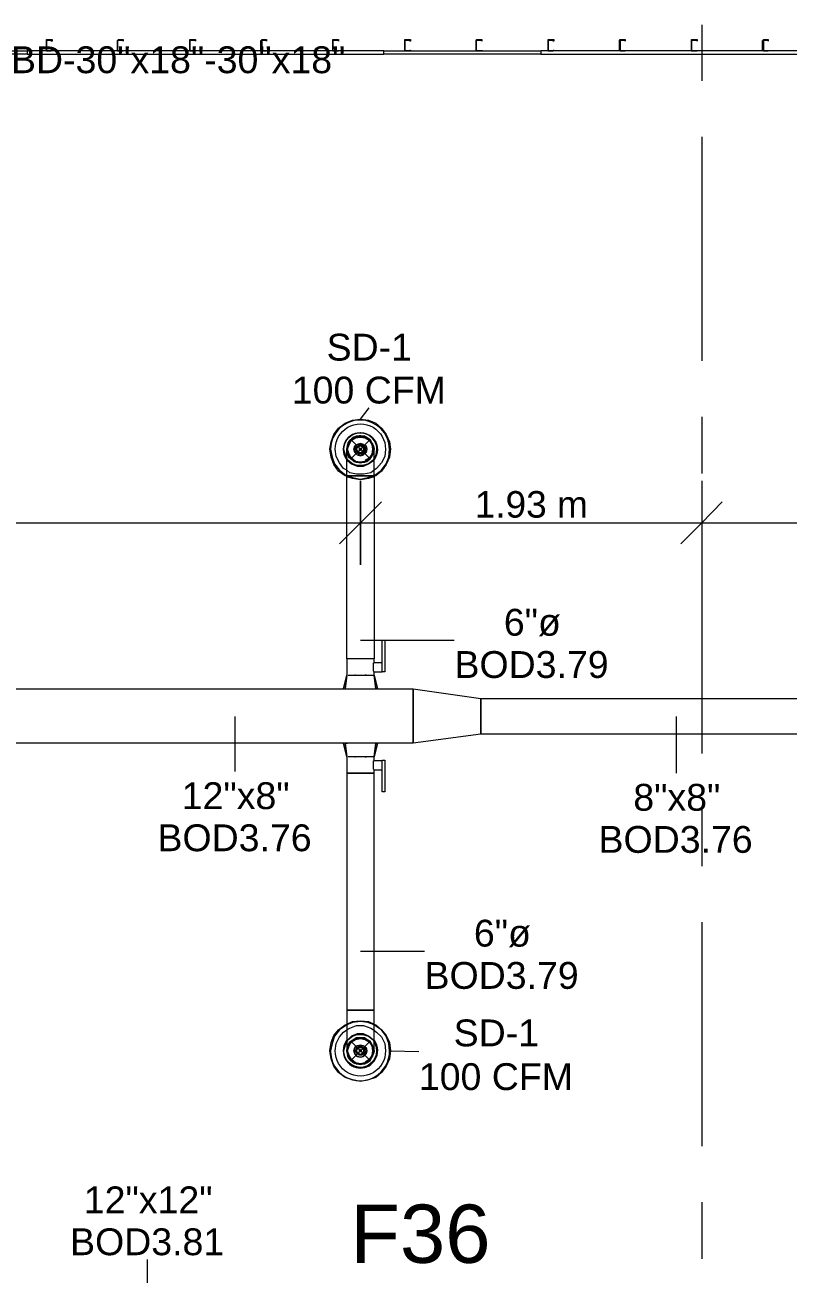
# Model space of a CAD drawing. Header units: metres. Extents: x -2 to 237, y -8 to 52.
# Drawn here: x 21.21 to 25.53, y 14.29 to 21.36 of the extents above; entities that cross this region are included whole.
import ezdxf

# ---------------------------------------------------------------- set-up
doc = ezdxf.new("R2010")
doc.units = ezdxf.units.M
doc.layers.add('HVAC - Ductos', color=5, linetype='Continuous', lineweight=0)
doc.layers.add('PDF2_Text', color=7, linetype='Continuous', lineweight=0)
doc.layers.add('PDF2_Geometry', color=7, linetype='Continuous', lineweight=0, true_color=0xaaaaaa)
doc.styles.add('PDF Arial-BoldMT-Identity-H', font='arial.ttf')
doc.styles.add('PDF Helvetica', font='')
doc.styles.get('PDF Helvetica').set_extended_font_data('Helvetica')

msp = doc.modelspace()

# ---------------------------------------------------------------- linework, layer by layer
at = {"layer": 'HVAC - Ductos', "lineweight": 0}
for points in [[(23.1044, 19.1331), (23.1548, 19.1972)], [(23.0769, 18.8903), (23.0724, 18.8948), (23.054, 18.9086), (23.0402, 18.9269), (23.0311, 18.9452), (23.0311, 18.9636), (23.0311, 18.9819), (23.0402, 19.0002), (23.054, 19.014), (23.0678, 19.0277), (23.086, 19.0323), (23.1044, 19.0369), (23.1227, 19.0323), (23.141, 19.0277), (23.1548, 19.014), (23.1686, 19.0002), (23.1731, 18.9819), (23.1777, 18.9636), (23.1731, 18.9452), (23.1686, 18.9269), (23.1548, 18.9086), (23.141, 18.8994), (23.1227, 18.8903), (23.1044, 18.8903), (23.086, 18.8903), (23.0678, 18.8994), (23.054, 18.9086), (23.0357, 18.9315), (23.0311, 18.9361)], [(23.1319, 18.8948), (23.1044, 18.8903), (23.0769, 18.8948), (23.054, 18.9132), (23.0402, 18.9361), (23.0311, 18.9636), (23.0402, 18.991), (23.054, 19.014), (23.0769, 19.0277), (23.1044, 19.0323), (23.1319, 19.0277), (23.1548, 19.014), (23.1686, 18.991)], [(23.0724, 19.0323), (23.0769, 19.0323)], [(23.0769, 19.0323), (23.1044, 19.0369), (23.1273, 19.0323)], [(23.1319, 19.0323), (23.1364, 19.0323)], [(23.1823, 18.8124), (23.1777, 18.8124), (23.1686, 18.8124), (23.1594, 18.8124), (23.141, 18.8124), (23.1227, 18.8124), (23.1044, 18.8124), (23.086, 18.8124), (23.0678, 18.8124), (23.0494, 18.8124), (23.0357, 18.8124), (23.0311, 18.8124), (23.0265, 18.8124), (23.0311, 18.8124), (23.0357, 18.8124), (23.0494, 18.8124), (23.0678, 18.8124), (23.086, 18.8124), (23.1044, 18.8124), (23.1227, 18.8124), (23.141, 18.8124), (23.1594, 18.8124), (23.1686, 18.8124), (23.1777, 18.8124), (23.1823, 18.8124), (23.1823, 18.8536), (23.1823, 18.8948), (23.1823, 18.9269), (23.1823, 18.9498), (23.1823, 18.9636)], [(23.0311, 18.9865), (23.0357, 18.991), (23.0357, 18.9956)], [(23.0357, 18.9361), (23.0311, 18.9636), (23.0357, 18.9865)], [(23.0311, 18.9819), (23.0311, 18.9819)], [(23.0311, 18.9819), (23.0311, 18.9819)], [(23.0357, 18.991), (23.054, 19.014), (23.0724, 19.0277)], [(23.1364, 19.0277), (23.1548, 19.014), (23.1686, 18.991), (23.1731, 18.9636), (23.1686, 18.9361), (23.1548, 18.9132), (23.1319, 18.8994)], [(23.1731, 18.9956), (23.1731, 18.991), (23.1731, 18.9865)], [(23.1731, 18.9865), (23.1777, 18.9636), (23.1731, 18.9361), (23.1731, 18.9315)], [(23.1777, 18.9819), (23.1777, 18.9819)], [(23.1777, 18.9819), (23.1777, 18.9819)], [(23.1823, 18.9636), (23.1823, 18.9636)], [(23.0265, 18.9544), (23.0311, 18.9407), (23.0357, 18.9223), (23.0494, 18.9086), (23.0678, 18.8948), (23.086, 18.8903), (23.1044, 18.8857), (23.1227, 18.8903), (23.141, 18.8948), (23.1594, 18.9086), (23.1686, 18.9223), (23.1777, 18.9407), (23.1777, 18.9544)], [(23.0357, 18.9315), (23.0357, 18.9315)], [(23.1273, 18.8948), (23.1044, 18.8903), (23.0769, 18.8948)], [(23.0769, 18.8903), (23.0769, 18.8903)], [(23.1686, 18.9315), (23.1548, 18.9086), (23.1364, 18.8948), (23.1319, 18.8903)], [(23.1319, 18.8903), (23.1319, 18.8903)], [(23.1731, 18.9315), (23.1731, 18.9315)], [(23.1823, 18.8445), (23.164, 18.8307), (23.1227, 18.8215), (23.0815, 18.8215), (23.0448, 18.8307), (23.0265, 18.8445)], [(23.0265, 18.8124), (23.0586, 18.8032), (23.1044, 18.7941), (23.1456, 18.8032), (23.1777, 18.8124)], [(23.1823, 18.8078), (23.1502, 18.7986), (23.1044, 18.7895), (23.0586, 18.7986), (23.0265, 18.8078)], [(25.0379, 18.7849), (25.0379, 18.5466), (25.0379, 18.3084)], [(25.1524, 18.6658), (25.0379, 18.5466), (24.9187, 18.4275)], [(14.3075, 18.5466), (15.8378, 18.5466), (18.3486, 18.5466), (23.3427, 18.5466)], [(22.8661, 18.5466), (25.0379, 18.5466), (27.2416, 18.5466)], [(23.1044, 17.8823), (23.6359, 17.8823)], [(23.1823, 17.7036), (23.1777, 17.7082), (23.1777, 17.7174), (23.1777, 17.7265), (23.1777, 17.7357), (23.1777, 17.7403), (23.1777, 17.7494), (23.1777, 17.754), (23.1823, 17.754)], [(23.0082, 17.6074), (23.0265, 17.6853), (23.0082, 17.6074)], [(23.0265, 17.6853), (23.0173, 17.6074)], [(23.1777, 17.6074), (23.1868, 17.6074), (23.1914, 17.6074), (23.196, 17.6074), (23.2006, 17.6074), (23.1823, 17.6853), (23.2006, 17.6074), (23.196, 17.6074)], [(23.1914, 17.6074), (23.1823, 17.6853)], [(23.0127, 17.6074), (23.0082, 17.6074), (23.0127, 17.6074), (23.0173, 17.6074), (23.0311, 17.6074), (23.0494, 17.6074), (23.054, 17.6074)], [(23.0586, 17.6074), (23.0724, 17.6074), (23.0815, 17.6074), (23.086, 17.6074)], [(23.0586, 17.6074), (23.0586, 17.6074)], [(23.0906, 17.6074), (23.1136, 17.6074), (23.1181, 17.6074)], [(23.1227, 17.6074), (23.1364, 17.6074), (23.1456, 17.6074), (23.1502, 17.6074), (23.1594, 17.6074), (23.1731, 17.6074)], [(23.1227, 17.6074), (23.1227, 17.6074)], [(23.4022, 17.6074), (23.787, 17.5524)], [(23.4022, 17.3004), (23.4022, 17.6074)], [(23.787, 17.5524), (23.787, 17.3508)], [(22.3942, 17.4516), (22.3942, 17.1401)], [(24.8912, 17.4516), (24.8912, 17.1309)], [(23.787, 17.3508), (23.4022, 17.3004)], [(23.0082, 17.3004), (23.0265, 17.2225), (23.0082, 17.3004)], [(23.054, 17.3004), (23.0494, 17.3004), (23.0311, 17.3004), (23.0173, 17.3004), (23.0265, 17.2225)], [(23.0219, 17.3004), (23.0311, 17.3004)], [(23.086, 17.3004), (23.0815, 17.3004), (23.0724, 17.3004), (23.0586, 17.3004)], [(23.0586, 17.3004), (23.0586, 17.3004)], [(23.1181, 17.3004), (23.1136, 17.3004), (23.0906, 17.3004)], [(23.1731, 17.3004), (23.1594, 17.3004), (23.1502, 17.3004), (23.1456, 17.3004), (23.1364, 17.3004), (23.1227, 17.3004)], [(23.1227, 17.3004), (23.1227, 17.3004)], [(23.1823, 17.2225), (23.1914, 17.3004), (23.1868, 17.3004), (23.1777, 17.3004)], [(23.0311, 17.2225), (23.0265, 17.2225), (23.0265, 17.1309), (23.0311, 17.1309), (23.0357, 17.1309), (23.0494, 17.1309), (23.0678, 17.1309), (23.086, 17.1309), (23.1044, 17.1309), (23.1227, 17.1309), (23.141, 17.1309), (23.1594, 17.1309), (23.1686, 17.1309), (23.1777, 17.1309), (23.1823, 17.1309), (23.1777, 17.1309), (23.1686, 17.1309), (23.1594, 17.1309), (23.141, 17.1309), (23.1227, 17.1309), (23.1044, 17.1309), (23.086, 17.1309), (23.0678, 17.1309), (23.0494, 17.1309), (23.0357, 17.1309), (23.0311, 17.1309), (23.0265, 17.1309), (23.0265, 15.7885), (23.0311, 15.7885), (23.0357, 15.7885), (23.0494, 15.7885), (23.0678, 15.7885), (23.086, 15.7885), (23.1044, 15.7885), (23.1227, 15.7885), (23.141, 15.7885), (23.1594, 15.7885), (23.1686, 15.7885), (23.1777, 15.7885), (23.1823, 15.7885), (23.1823, 17.1309), (23.1823, 17.1492), (23.2281, 17.1492), (23.2281, 17.1538), (23.2281, 17.1584), (23.2281, 17.163), (23.2281, 17.1676), (23.2281, 17.1767), (23.2281, 17.1813), (23.2281, 17.1905), (23.2281, 17.195), (23.2281, 17.1996), (23.1823, 17.1996), (23.1823, 17.2225), (23.1777, 17.2225), (23.1731, 17.2225), (23.1686, 17.2225), (23.1594, 17.2225), (23.141, 17.2225), (23.1227, 17.2225), (23.1044, 17.2225), (23.086, 17.2225), (23.0678, 17.2225), (23.0494, 17.2225), (23.0357, 17.2225)], [(23.1823, 17.1492), (23.1777, 17.1538), (23.1777, 17.1584), (23.1777, 17.163), (23.1777, 17.1721), (23.1777, 17.1813), (23.1777, 17.1905), (23.1777, 17.195), (23.1777, 17.1996), (23.1823, 17.1996)], [(23.1044, 16.1229), (23.4663, 16.1229)], [(23.1823, 15.5594), (23.1823, 15.564), (23.1823, 15.5823), (23.1823, 15.6144), (23.1823, 15.6556), (23.1823, 15.7014), (23.1823, 15.7518), (23.1823, 15.7885), (23.1777, 15.7885), (23.1686, 15.7885), (23.1594, 15.7885), (23.141, 15.7885), (23.1227, 15.7885), (23.1044, 15.7885), (23.086, 15.7885), (23.0678, 15.7885), (23.0494, 15.7885), (23.0357, 15.7885), (23.0311, 15.7885), (23.0265, 15.7885), (23.0265, 15.7334), (23.0265, 15.6831), (23.0265, 15.6372), (23.0265, 15.6006), (23.0265, 15.5777), (23.0265, 15.5594)], [(23.1823, 15.7106), (23.1914, 15.706), (23.2235, 15.6785), (23.251, 15.6464), (23.2693, 15.6052), (23.2739, 15.5594), (23.2693, 15.5136), (23.251, 15.4723), (23.2235, 15.4357), (23.1914, 15.4082), (23.1502, 15.3945), (23.1044, 15.3853), (23.0586, 15.3945), (23.0173, 15.4082), (22.9807, 15.4357), (22.9532, 15.4723), (22.9395, 15.5136), (22.9303, 15.5594), (22.9395, 15.6052), (22.9532, 15.6464), (22.9807, 15.6785), (23.0173, 15.706), (23.0265, 15.7106)], [(23.0265, 15.7106), (23.0586, 15.7243), (23.1044, 15.7289), (23.1502, 15.7243), (23.1823, 15.7106)], [(23.1823, 15.706), (23.1456, 15.7197), (23.1044, 15.7243), (23.0586, 15.7197), (23.0265, 15.706)], [(23.0265, 15.6785), (23.0448, 15.6877), (23.0815, 15.7014), (23.1227, 15.7014), (23.164, 15.6877), (23.1777, 15.6785)], [(23.1777, 15.564), (23.1777, 15.5777), (23.1686, 15.596), (23.1594, 15.6144), (23.141, 15.6235), (23.1227, 15.6327), (23.1044, 15.6327), (23.086, 15.6327), (23.0678, 15.6235), (23.0494, 15.6144), (23.0357, 15.596), (23.0311, 15.5777), (23.0265, 15.564)], [(23.0724, 15.4907), (23.054, 15.5044), (23.0402, 15.5227), (23.0311, 15.541), (23.0311, 15.5594), (23.0311, 15.5777), (23.0402, 15.596), (23.054, 15.6098), (23.0678, 15.6235), (23.086, 15.6281), (23.1044, 15.6327), (23.1227, 15.6281), (23.141, 15.6235), (23.1548, 15.6098), (23.1686, 15.596), (23.1731, 15.5777), (23.1777, 15.5594), (23.1731, 15.541), (23.1686, 15.5227), (23.1548, 15.5044)], [(23.1319, 15.4907), (23.1044, 15.4861), (23.0769, 15.4907), (23.054, 15.509), (23.0402, 15.5319), (23.0311, 15.5594), (23.0402, 15.5869), (23.054, 15.6098), (23.0769, 15.6235), (23.1044, 15.6281), (23.1319, 15.6235), (23.1548, 15.6098), (23.1686, 15.5914)], [(23.0311, 15.5823), (23.0357, 15.5869)], [(23.0357, 15.5319), (23.0311, 15.5594), (23.0357, 15.5823)], [(23.0357, 15.5914), (23.054, 15.6098), (23.0724, 15.6235)], [(23.0357, 15.5869), (23.0357, 15.5869)], [(23.0724, 15.6281), (23.0769, 15.6281), (23.1044, 15.6327), (23.1273, 15.6281)], [(23.0769, 15.6281), (23.0769, 15.6281)], [(23.1319, 15.6281), (23.1364, 15.6281)], [(23.1319, 15.6281), (23.1319, 15.6281)], [(23.1364, 15.6235), (23.1548, 15.6098), (23.1686, 15.5869), (23.1731, 15.5594), (23.1686, 15.5319), (23.1548, 15.509), (23.1319, 15.4952)], [(23.1731, 15.5869), (23.1731, 15.5823), (23.1777, 15.5594), (23.1731, 15.5319)], [(23.1731, 15.5869), (23.1731, 15.5869)], [(23.0311, 15.541), (23.0311, 15.541)], [(23.0357, 15.5273), (23.0311, 15.5319)], [(23.0494, 15.509), (23.0357, 15.5273)], [(23.054, 15.5044), (23.0678, 15.4952), (23.086, 15.4861), (23.1044, 15.4861), (23.1227, 15.4861), (23.141, 15.4952), (23.1548, 15.5044), (23.1364, 15.4907)], [(23.1686, 15.5273), (23.1548, 15.509)], [(23.1731, 15.5319), (23.1731, 15.5273)], [(23.2739, 15.5594), (23.4343, 15.5548)], [(23.0769, 15.4861), (23.0724, 15.4907)], [(23.1273, 15.4907), (23.1044, 15.4861), (23.0769, 15.4907)], [(23.1364, 15.4907), (23.1319, 15.4861)], [(21.8994, 14.0108), (21.8994, 14.3773)]]:
    msp.add_lwpolyline(points, dxfattribs=at)
for points in [[(23.1777, 18.8124), (23.1868, 18.817), (23.2235, 18.8445), (23.251, 18.8811), (23.2647, 18.9178), (23.2693, 18.9636, 0.986385), (22.9349, 18.9636), (22.944, 18.9178), (22.9578, 18.8811), (22.9853, 18.8445), (23.0219, 18.817), (23.0265, 18.8124), (23.0173, 18.8124), (22.9807, 18.8399), (22.9532, 18.8765), (22.9395, 18.9178), (22.9303, 18.9636), (22.9395, 19.0048), (22.9532, 19.046), (22.9807, 19.0827), (23.0173, 19.1102), (23.0586, 19.1285), (23.1044, 19.1331), (23.1502, 19.1285), (23.1914, 19.1102), (23.2235, 19.0827), (23.251, 19.046), (23.2693, 19.0048), (23.2739, 18.9636), (23.2693, 18.9178), (23.251, 18.8765), (23.2235, 18.8399), (23.1914, 18.8124), (23.1823, 18.8124), (23.1823, 17.7769), (23.1777, 17.7769), (23.1686, 17.7769), (23.1594, 17.7769), (23.141, 17.7769), (23.1227, 17.7769), (23.1044, 17.7769), (23.086, 17.7769), (23.0678, 17.7769), (23.0494, 17.7769), (23.0357, 17.7769), (23.0311, 17.7769), (23.0265, 17.7769), (23.0265, 17.6853), (23.0311, 17.6853)], [(23.0265, 18.8445), (23.0082, 18.8536), (22.9853, 18.8857), (22.9669, 18.9223), (22.9623, 18.9636, -1.008092), (23.2464, 18.9636), (23.2418, 18.9223), (23.2235, 18.8857), (23.196, 18.8536), (23.1823, 18.8445)], [(23.0357, 17.6853), (23.0494, 17.6853), (23.0678, 17.6853), (23.086, 17.6853), (23.1044, 17.6853), (23.1227, 17.6853), (23.141, 17.6853), (23.1594, 17.6853), (23.1686, 17.6853), (23.1731, 17.6853), (23.1777, 17.6853), (23.1823, 17.6853), (23.1823, 17.7036), (23.2281, 17.7036), (23.2281, 17.7082), (23.2281, 17.7128), (23.2281, 17.7174), (23.2281, 17.7219), (23.2281, 17.7311), (23.2281, 17.7357), (23.2281, 17.7403), (23.2281, 17.7494), (23.2281, 17.754), (23.1823, 17.754), (23.1823, 17.7769), (23.1777, 17.7769), (23.1686, 17.7769), (23.1594, 17.7769), (23.141, 17.7769), (23.1227, 17.7769), (23.1044, 17.7769), (23.086, 17.7769), (23.0678, 17.7769), (23.0494, 17.7769), (23.0357, 17.7769), (23.0311, 17.7769), (23.0265, 17.7769), (23.0265, 18.8124), (23.0265, 18.8307), (23.0265, 18.8719), (23.0265, 18.9086), (23.0265, 18.9361), (23.0265, 18.9544), (23.0265, 18.9636), (23.0265, 18.9544), (23.0265, 18.9636), (23.0311, 18.9819), (23.0357, 19.0002), (23.0494, 19.0186), (23.0678, 19.0277), (23.086, 19.0369), (23.1044, 19.0369), (23.1227, 19.0369), (23.141, 19.0277), (23.1594, 19.0186), (23.1686, 19.0002), (23.1777, 18.9819), (23.1823, 18.9636), (23.1777, 18.9544, 1.064101), (23.0265, 18.9636)], [(23.0265, 15.706), (23.0219, 15.7014), (22.9853, 15.6785), (22.9578, 15.6418), (22.944, 15.6006), (22.9349, 15.5594, 1.013803), (23.2693, 15.5594), (23.2647, 15.6006), (23.251, 15.6418), (23.2235, 15.6785), (23.1868, 15.7014), (23.1823, 15.706)], [(23.1777, 15.6785), (23.196, 15.6648), (23.2235, 15.6372), (23.2418, 15.6006), (23.2464, 15.5594, -1.013316), (22.9623, 15.5594), (22.9669, 15.6006), (22.9853, 15.6372), (23.0082, 15.6648), (23.0265, 15.6785)]]:
    msp.add_lwpolyline(points, format="xyb", dxfattribs=at)
for points in [[(23.1823, 18.904), (23.196, 18.9315), (23.2006, 18.9636, 0.97067), (23.0082, 18.9636), (23.0173, 18.9315), (23.0265, 18.9086, -1.368444), (23.196, 18.9636), (23.1914, 18.9315), (23.1823, 18.9086, 1.330848), (23.0082, 18.9636, -1.354893)], [(23.0082, 15.5594, 1.340929), (23.1823, 15.6098), (23.1914, 15.5914), (23.196, 15.5594, -1.361265), (23.0265, 15.6098), (23.0173, 15.5914), (23.0082, 15.5594, 1.018919), (23.2006, 15.5594), (23.196, 15.5914), (23.1823, 15.619, -1.361833)]]:
    msp.add_lwpolyline(points, format="xyb", close=True, dxfattribs=at)
for points in [[(23.0082, 18.9636), (23.0127, 18.9315), (23.0265, 18.904), (23.0127, 18.9315)], [(23.086, 18.991), (23.0724, 18.9774), (23.0678, 18.9636), (23.0724, 18.9819), (23.086, 18.991), (23.1044, 18.9956), (23.1227, 18.991), (23.1364, 18.9819), (23.141, 18.9636), (23.1364, 18.9452), (23.1227, 18.9315), (23.1044, 18.9269), (23.086, 18.9315), (23.0724, 18.9452), (23.0678, 18.9636), (23.0724, 18.9452), (23.086, 18.9315), (23.1044, 18.9269), (23.1227, 18.9315), (23.1319, 18.9452), (23.1364, 18.9636), (23.1319, 18.9774), (23.1227, 18.991), (23.1044, 18.9956)], [(23.0952, 18.9865), (23.086, 18.9774), (23.0769, 18.9636), (23.0815, 18.9774), (23.0952, 18.9865), (23.1136, 18.9865), (23.1227, 18.9774), (23.1319, 18.9636), (23.1227, 18.9452), (23.1136, 18.9361), (23.0952, 18.9361), (23.0815, 18.9452), (23.0769, 18.9636), (23.086, 18.9498), (23.0952, 18.9407), (23.1136, 18.9407), (23.1227, 18.9498), (23.1273, 18.9636), (23.1227, 18.9774), (23.1136, 18.9865)], [(23.1181, 18.9498), (23.1044, 18.9407), (23.0906, 18.9498), (23.0815, 18.9636), (23.0906, 18.9774), (23.1044, 18.9819), (23.1181, 18.9774), (23.1227, 18.9636)], [(23.0998, 18.9682), (23.0998, 18.9636), (23.0998, 18.9682), (23.109, 18.9682), (23.109, 18.9636), (23.1044, 18.9682)], [(23.1044, 18.959), (23.109, 18.9636), (23.109, 18.959), (23.0998, 18.959), (23.0998, 18.9636), (23.0998, 18.959)], [(23.0311, 18.904), (23.0586, 18.8811), (23.086, 18.8719), (23.1181, 18.8719), (23.1502, 18.8811), (23.1777, 18.904), (23.1823, 18.9086), (23.1777, 18.904), (23.1502, 18.8811), (23.1181, 18.8719), (23.086, 18.8719), (23.0586, 18.8811), (23.0311, 18.904), (23.0265, 18.9086)], [(23.1777, 18.8994), (23.1502, 18.8811), (23.1227, 18.8674), (23.086, 18.8674), (23.054, 18.8811), (23.0311, 18.8994), (23.0265, 18.904), (23.0311, 18.8994), (23.054, 18.8811), (23.086, 18.8674), (23.1227, 18.8674), (23.1502, 18.8811), (23.1777, 18.8994), (23.1823, 18.904)], [(23.1044, 18.7849), (23.1044, 18.5466), (23.1044, 18.3084), (23.1044, 18.5466)], [(23.2235, 18.6658), (23.1044, 18.5466), (22.9853, 18.4275), (23.1044, 18.5466)], [(23.2418, 17.7036), (23.2281, 17.7036), (23.2281, 17.8823), (23.2418, 17.8823)], [(23.0769, 17.6853), (23.0724, 17.6853)], [(23.1364, 17.6853), (23.1319, 17.6853)], [(23.4022, 17.3004), (19.2328, 17.3004), (19.2328, 17.6074), (23.4022, 17.6074)], [(23.787, 17.5524), (27.1775, 17.5524), (27.1775, 17.3508), (23.787, 17.3508)], [(23.0127, 17.3004), (23.0082, 17.3004)], [(23.2006, 17.3004), (23.1823, 17.2225), (23.2006, 17.3004), (23.196, 17.3004)], [(23.0724, 17.2225), (23.0769, 17.2225)], [(23.1319, 17.2225), (23.1364, 17.2225)], [(23.2418, 17.0255), (23.2281, 17.0255), (23.2281, 17.2042), (23.2418, 17.2042)], [(23.0265, 15.6098), (23.0311, 15.619), (23.0586, 15.6418), (23.086, 15.651), (23.1181, 15.651), (23.1502, 15.6418), (23.1777, 15.619), (23.1502, 15.6418), (23.1227, 15.6556), (23.086, 15.6556), (23.054, 15.6418), (23.0311, 15.619), (23.0265, 15.619), (23.0311, 15.619)], [(23.1777, 15.619), (23.1502, 15.6418), (23.1181, 15.651), (23.086, 15.651), (23.0586, 15.6418), (23.0311, 15.619), (23.054, 15.6418), (23.086, 15.6556), (23.1227, 15.6556), (23.1502, 15.6418), (23.1777, 15.619), (23.1823, 15.619), (23.1777, 15.619), (23.1823, 15.6098)], [(23.0265, 15.619), (23.0127, 15.5914), (23.0082, 15.5594), (23.0127, 15.5914)], [(23.1823, 15.5594), (23.1777, 15.541), (23.1686, 15.5227), (23.1594, 15.5044), (23.141, 15.4907), (23.1227, 15.4861), (23.1044, 15.4815), (23.086, 15.4861), (23.0678, 15.4907), (23.0494, 15.5044), (23.0357, 15.5227), (23.0311, 15.541), (23.0265, 15.5594), (23.0265, 15.564), (23.0265, 15.5594), (23.0311, 15.541), (23.0357, 15.5227), (23.0494, 15.5044), (23.0678, 15.4907), (23.086, 15.4861), (23.1044, 15.4815), (23.1227, 15.4861), (23.141, 15.4907), (23.1594, 15.5044), (23.1686, 15.5227), (23.1777, 15.541), (23.1823, 15.5594), (23.1777, 15.564)], [(23.086, 15.5869), (23.0724, 15.5777), (23.0678, 15.5594), (23.0724, 15.5777), (23.086, 15.5869), (23.1044, 15.5914), (23.1227, 15.5869), (23.1364, 15.5777), (23.141, 15.5594), (23.1364, 15.541), (23.1227, 15.5273), (23.1044, 15.5227), (23.086, 15.5273), (23.0724, 15.541), (23.0678, 15.5594), (23.0724, 15.541), (23.086, 15.5273), (23.1044, 15.5227), (23.1227, 15.5273), (23.1319, 15.541), (23.1364, 15.5594), (23.1319, 15.5777), (23.1227, 15.5869), (23.1044, 15.5914)], [(23.0952, 15.5823), (23.086, 15.5731), (23.0769, 15.5594), (23.0815, 15.5731), (23.0952, 15.5823), (23.1136, 15.5823), (23.1227, 15.5731), (23.1319, 15.5594), (23.1227, 15.5456), (23.1136, 15.5365), (23.0952, 15.5365), (23.0815, 15.5456), (23.0769, 15.5594), (23.086, 15.5456), (23.0952, 15.5365), (23.1136, 15.5365), (23.1227, 15.5456), (23.1273, 15.5594), (23.1227, 15.5731), (23.1136, 15.5823)], [(23.1181, 15.5456), (23.1044, 15.5365), (23.0906, 15.5456), (23.0815, 15.5594), (23.0906, 15.5731), (23.1044, 15.5777), (23.1181, 15.5731), (23.1227, 15.5594)], [(23.0998, 15.564), (23.0998, 15.5594), (23.0998, 15.564), (23.109, 15.564), (23.109, 15.5594), (23.1044, 15.564)], [(23.1044, 15.5548), (23.109, 15.5594), (23.109, 15.5548), (23.0998, 15.5548), (23.0998, 15.5594), (23.0998, 15.5548)]]:
    msp.add_lwpolyline(points, close=True, dxfattribs=at)
at = {"layer": 'PDF2_Geometry', "lineweight": 0}
for points in [[(25.0379, 21.3644), (25.0379, 21.0483)], [(21.3267, 21.2774), (21.3267, 21.2774)], [(21.7619, 21.2728), (21.7619, 21.2728)], [(21.7619, 21.2224), (21.7619, 21.2224)], [(22.1376, 21.2774), (22.1376, 21.2774)], [(22.1697, 21.2728), (22.1697, 21.2728)], [(22.1697, 21.2224), (22.1697, 21.2224)], [(22.5454, 21.2774), (22.5454, 21.2774)], [(22.5729, 21.2728), (22.5729, 21.2728)], [(22.5729, 21.2224), (22.5729, 21.2224)], [(22.9486, 21.2774), (22.9486, 21.2774)], [(22.9807, 21.2728), (22.9807, 21.2728)], [(22.9807, 21.2224), (22.9807, 21.2224)], [(23.3564, 21.2774), (23.3564, 21.2774)], [(23.7916, 21.2728), (23.7916, 21.2728)], [(23.7916, 21.2224), (23.7916, 21.2224)], [(24.1674, 21.2774), (24.1674, 21.2774)], [(24.5751, 21.2774), (24.5751, 21.2774)], [(24.6026, 21.2728), (24.6026, 21.2728)], [(24.6026, 21.2224), (24.6026, 21.2224)], [(24.9783, 21.2774), (24.9783, 21.2774)], [(25.0104, 21.2728), (25.0104, 21.2728)], [(25.0104, 21.2224), (25.0104, 21.2224)], [(25.386, 21.2774), (25.386, 21.2774)], [(25.4136, 21.2728), (25.4136, 21.2728)], [(25.4136, 21.2224), (25.4136, 21.2224)], [(21.2167, 21.1994), (20.3279, 21.1994), (20.3279, 21.2178), (21.2167, 21.2178), (21.2167, 21.1994), (23.2372, 21.1994)], [(21.3267, 21.2178), (21.3267, 21.2178)], [(21.3267, 21.2178), (21.3267, 21.2178)], [(22.1376, 21.2178), (22.1376, 21.2178)], [(22.1376, 21.2178), (22.1376, 21.2178)], [(22.5454, 21.2178), (22.5454, 21.2178)], [(22.9486, 21.2178), (22.9486, 21.2178)], [(22.9486, 21.2178), (22.9486, 21.2178)], [(24.1261, 21.1994), (23.2372, 21.1994), (23.2372, 21.2178), (24.1261, 21.2178), (24.1261, 21.1994), (26.2383, 21.1994)], [(23.3564, 21.2178), (23.3564, 21.2178)], [(23.3564, 21.2178), (23.3564, 21.2178)], [(24.1674, 21.2178), (24.1674, 21.2178)], [(24.1674, 21.2178), (24.1674, 21.2178)], [(24.5751, 21.2178), (24.5751, 21.2178)], [(24.9783, 21.2178), (24.9783, 21.2178)], [(24.9783, 21.2178), (24.9783, 21.2178)], [(25.386, 21.2178), (25.386, 21.2178)], [(25.0379, 20.7321), (25.0379, 19.463)], [(25.0379, 19.1468), (25.0379, 18.8261)], [(25.0379, 18.51), (25.0379, 17.2408)], [(25.0379, 16.9247), (25.0379, 16.604)], [(25.0379, 16.2878), (25.0379, 15.0188)], [(25.0379, 14.7026), (25.0379, 14.3819)]]:
    msp.add_lwpolyline(points, dxfattribs=at)
for points in [[(21.3267, 21.2178), (21.3267, 21.2774), (21.3267, 21.2819), (21.3588, 21.2819), (21.3588, 21.2728), (21.3542, 21.2728), (21.3542, 21.2774), (21.3267, 21.2774), (21.3267, 21.2178), (21.3542, 21.2178), (21.3542, 21.2224), (21.3588, 21.2224), (21.3588, 21.2178)], [(21.7345, 21.2178), (21.7299, 21.2178), (21.7299, 21.2774), (21.7345, 21.2819), (21.7619, 21.2819), (21.7619, 21.2728), (21.7619, 21.2774), (21.7345, 21.2774), (21.7299, 21.2774), (21.7299, 21.2178), (21.7345, 21.2178), (21.7619, 21.2178)], [(21.7619, 21.2224), (21.7619, 21.2178)], [(22.1376, 21.2178), (22.1376, 21.2774), (22.1376, 21.2819), (22.1697, 21.2819), (22.1697, 21.2728), (22.1697, 21.2774), (22.1376, 21.2774), (22.1376, 21.2178), (22.1697, 21.2178)], [(22.1697, 21.2224), (22.1697, 21.2178)], [(22.5454, 21.2178), (22.5408, 21.2178), (22.5408, 21.2774), (22.5454, 21.2774), (22.5454, 21.2819), (22.5729, 21.2819), (22.5729, 21.2728), (22.5729, 21.2774), (22.5454, 21.2774), (22.5454, 21.2178), (22.5729, 21.2178)], [(22.5729, 21.2224), (22.5729, 21.2178)], [(22.9486, 21.2178), (22.9486, 21.2774), (22.9486, 21.2819), (22.9807, 21.2819), (22.9807, 21.2728), (22.9807, 21.2774), (22.9486, 21.2774), (22.9486, 21.2178), (22.9807, 21.2178)], [(22.9807, 21.2224), (22.9807, 21.2178)], [(23.3564, 21.2178), (23.3564, 21.2774), (23.3564, 21.2819), (23.3885, 21.2819), (23.3885, 21.2728), (23.3839, 21.2728), (23.3839, 21.2774), (23.3564, 21.2774), (23.3564, 21.2178), (23.3839, 21.2178), (23.3839, 21.2224), (23.3885, 21.2224), (23.3885, 21.2178)], [(23.7642, 21.2178), (23.7596, 21.2178), (23.7596, 21.2774), (23.7642, 21.2819), (23.7916, 21.2819), (23.7916, 21.2728), (23.7916, 21.2774), (23.7642, 21.2774), (23.7596, 21.2774), (23.7596, 21.2178), (23.7642, 21.2178), (23.7916, 21.2178)], [(23.7916, 21.2224), (23.7916, 21.2178)], [(24.1674, 21.2178), (24.1674, 21.2774), (24.1674, 21.2819), (24.1994, 21.2819), (24.1994, 21.2728), (24.1948, 21.2728), (24.1948, 21.2774), (24.1674, 21.2774), (24.1674, 21.2178), (24.1948, 21.2178), (24.1948, 21.2224), (24.1994, 21.2224), (24.1994, 21.2178)], [(24.5751, 21.2178), (24.5705, 21.2178), (24.5705, 21.2774), (24.5751, 21.2819), (24.6026, 21.2819), (24.6026, 21.2728), (24.6026, 21.2774), (24.5751, 21.2774), (24.5751, 21.2178), (24.6026, 21.2178)], [(24.6026, 21.2224), (24.6026, 21.2178)], [(24.9783, 21.2178), (24.9783, 21.2774), (24.9783, 21.2819), (25.0104, 21.2819), (25.0104, 21.2728), (25.0104, 21.2774), (24.9783, 21.2774), (24.9783, 21.2178), (25.0104, 21.2178)], [(25.0104, 21.2224), (25.0104, 21.2178)], [(25.386, 21.2178), (25.3815, 21.2178), (25.3815, 21.2774), (25.386, 21.2774), (25.386, 21.2819), (25.4136, 21.2819), (25.4136, 21.2728), (25.4136, 21.2774), (25.386, 21.2774), (25.386, 21.2178), (25.4136, 21.2178)], [(25.4136, 21.2224), (25.4136, 21.2178)], [(23.2372, 21.2178), (21.2167, 21.2178), (21.2167, 21.1994), (23.2372, 21.1994)], [(26.2383, 21.2178), (24.1261, 21.2178), (24.1261, 21.1994), (26.2383, 21.1994)]]:
    msp.add_lwpolyline(points, close=True, dxfattribs=at)
at = {"layer": 'PDF2_Geometry', "color": 254, "lineweight": 0, "true_color": 0xd2d2d2}
for points in [[(22.1376, 21.2315), (22.1376, 21.2361)], [(24.1674, 21.2498), (24.1674, 21.2544)], [(24.1948, 21.2774), (24.1948, 21.2819)], [(21.7391, 21.2178), (21.7391, 21.2178)]]:
    msp.add_lwpolyline(points, dxfattribs=at)
at = {"layer": 'PDF2_Geometry', "color": 8, "lineweight": 0, "true_color": 0x808080}
for points in [[(23.164, 19.0094), (23.1273, 19.0369), (23.0815, 19.0369), (23.0402, 19.0094), (23.0265, 18.9636), (23.0402, 18.9178), (23.0815, 18.8903), (23.1273, 18.8903), (23.164, 18.9178), (23.1823, 18.9636)], [(23.164, 15.6052), (23.1273, 15.6327), (23.0815, 15.6327), (23.0402, 15.6052), (23.0265, 15.5594), (23.0402, 15.5136), (23.0815, 15.4861), (23.1273, 15.4861), (23.164, 15.5136), (23.1823, 15.5594)]]:
    msp.add_lwpolyline(points, close=True, dxfattribs=at)
for points in [[(23.0494, 19.0186), (23.1594, 18.9086)], [(23.1594, 19.0186), (23.0494, 18.9086)], [(23.0494, 15.6144), (23.1594, 15.5044)], [(23.1594, 15.6144), (23.0494, 15.5044)]]:
    msp.add_lwpolyline(points, dxfattribs=at)

# ---------------------------------------------------------------- texts
at = {"layer": 'PDF2_Text', "lineweight": 0, "attachment_point": 4, "style": 'PDF Helvetica'}
for s, insert, char_height in [('BD-30"x18"-30"x18"', (21.1259, 21.1666), 0.151898), ('SD-1', (22.9129, 19.5401), 0.1519), ('100 CFM', (22.7158, 19.2972), 0.1519), ('1.93 m', (23.7513, 18.6505), 0.15002), ('6"ø', (23.9163, 17.9823), 0.1519), ('BOD3.79', (23.6368, 17.744), 0.1519), ('12"x8"', (22.0927, 17.0017), 0.1519), ('8"x8"', (24.6494, 16.9926), 0.1519), ('BOD3.76', (21.9553, 16.7635), 0.1519), ('BOD3.76', (24.4524, 16.7543), 0.1519), ('6"ø', (23.7468, 16.2228), 0.1519), ('BOD3.79', (23.4673, 15.9846), 0.1519), ('SD-1', (23.6322, 15.6593), 0.1519), ('100 CFM', (23.4352, 15.4118), 0.1519), ('12"x12"', (21.5383, 14.7154), 0.1519), ('BOD3.81', (21.4604, 14.4772), 0.1519)]:
    msp.add_mtext(s, dxfattribs=dict(at, insert=insert, char_height=char_height))
at = {"layer": 'PDF2_Text', "color": 232, "lineweight": 70, "true_color": 0xe91e64, "insert": (23.0469, 14.5215), "char_height": 0.32989, "attachment_point": 4, "style": 'PDF Arial-BoldMT-Identity-H'}
msp.add_mtext('F36', dxfattribs=at)

doc.saveas('drawing.dxf')
